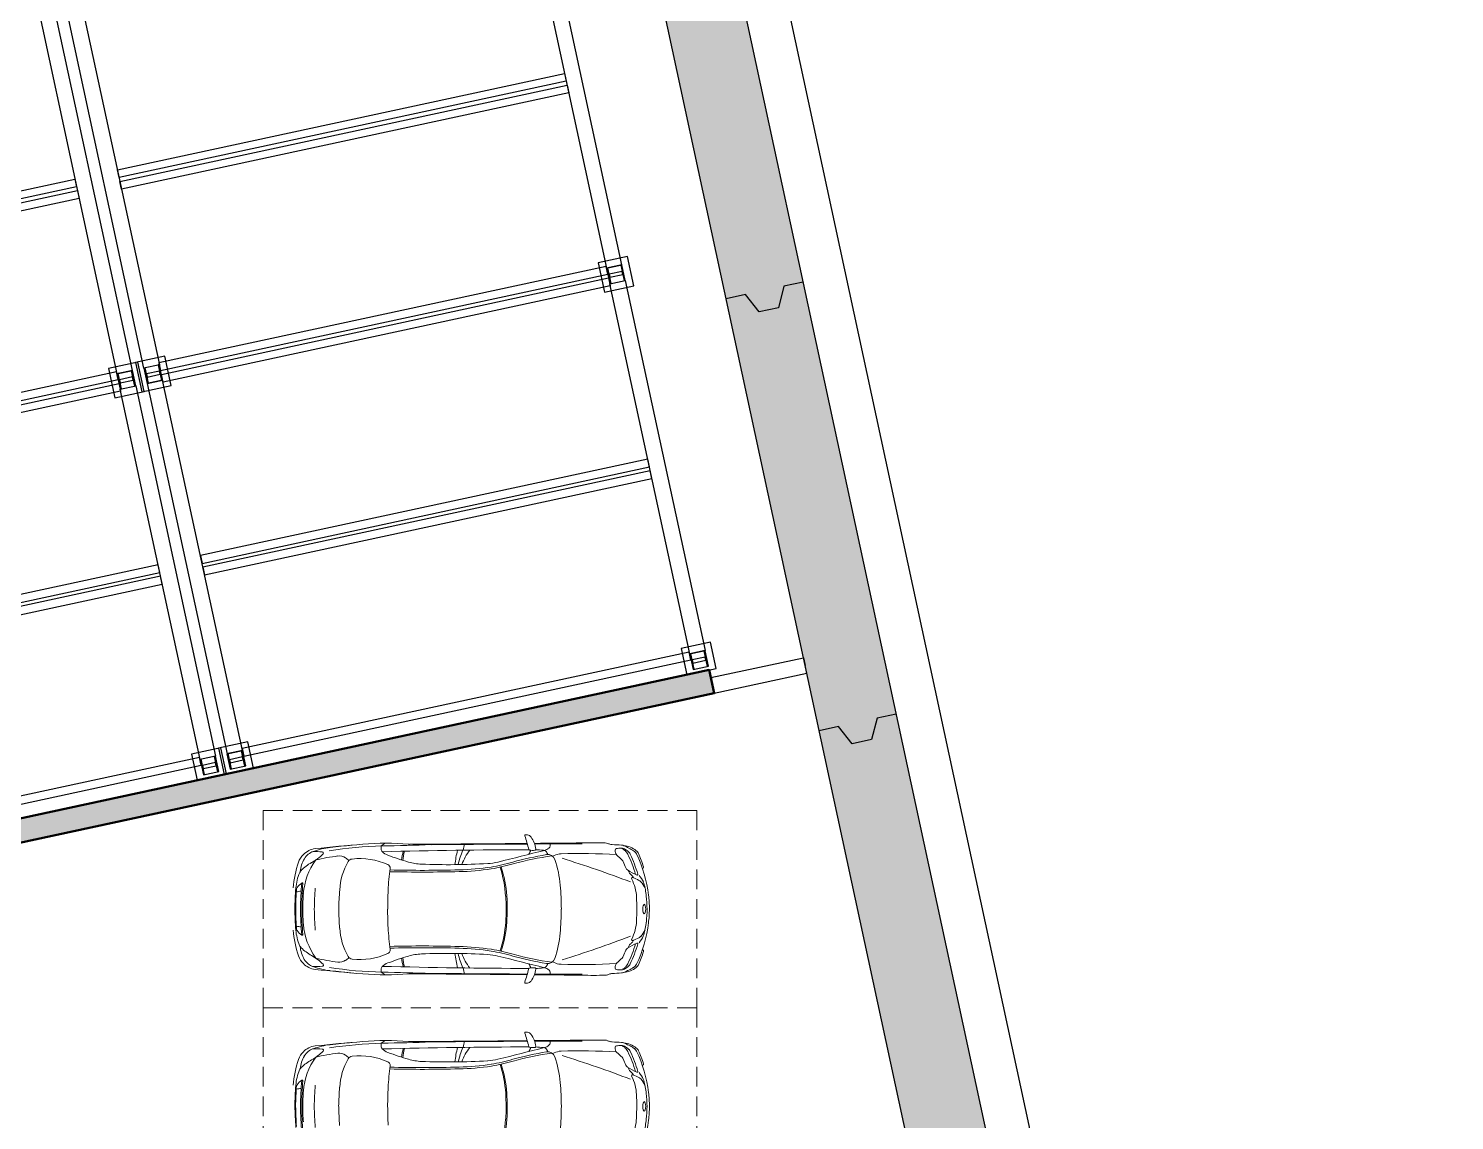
# Model space of a CAD drawing. Header units: millimetres. Extents: x -1534340 to 1713810, y -1348191 to 1114081.
# Drawn here: x 1055338 to 1073416, y 27854 to 41693 of the extents above; entities that cross this region are included whole.
import ezdxf

# ---------------------------------------------------------------- set-up
doc = ezdxf.new("R2010")
doc.units = ezdxf.units.MM
doc.header["$LTSCALE"] = 100
for name, pattern in [('( Hidden )', [0.375, 0.25, -0.125]), ('DASHED', [4.5, 3, -1.5]), ('Xref_ST_MBDV Cot vach 30.7.2022$0$DASHDOT', [1, 0.5, -0.25, 0, -0.25])]:
    doc.linetypes.add(name, pattern=pattern)
for name, color, linetype, lineweight in [('00lining', 8, 'Continuous', 5), ('00vehicle', 250, 'Continuous', 5), ('09 - DIM', 40, 'Continuous', 5), ('KT-Net cat', 1, 'Continuous', 40), ('KT-Net cot', 2, 'Continuous', 50), ('KT-Vat lieu', 250, 'Continuous', 9)]:
    doc.layers.add(name, color=color, linetype=linetype, lineweight=lineweight)
for name, color, linetype in [('ccu12-Manh', 8, 'Continuous'), ('Wall FF', 4, 'Continuous'), ('xe cơ khí', 251, 'Continuous'), ('Xref_ST_MBDV Cot vach 30.7.2022$0$Xref_ST_MBDV Cot vach 30.7.2022|Xref_ST_MBDV Cot vach 30.7.2022|Xref_ST_MBDV Cot vach 30.7.2022|Xref_ST_MBDV Cot vach 30.7.2022|A-CORE-OTLN', 2, 'Continuous'), ('Xref_ST_MBDV Cot vach 30.7.2022$0$Xref_ST_MBDV Cot vach 30.7.2022|Xref_ST_MBDV Cot vach 30.7.2022|Xref_ST_MBDV Cot vach 30.7.2022|Xref_ST_MBDV Cot vach 30.7.2022|A-WALL-PATT', 251, 'Continuous'), ('Xref_ST_MBDV Cot vach 30.7.2022$0$Xref_ST_MBDV Cot vach 30.7.2022|Xref_ST_MBDV Cot vach 30.7.2022|Xref_ST_MBDV Cot vach 30.7.2022|Xref_ST_MBDV Cot vach 30.7.2022|ccu12-Thay', 7, 'Continuous'), ('Xref_ST_MBDV Cot vach 30.7.2022$0$Xref_ST_MBDV Cot vach 30.7.2022|Xref_ST_MBDV Cot vach 30.7.2022|Xref_ST_MBDV Cot vach 30.7.2022|Xref_ST_MBDV Cot vach 30.7.2022|Site_plot line', 1, 'Xref_ST_MBDV Cot vach 30.7.2022$0$DASHDOT')]:
    doc.layers.add(name, color=color, linetype=linetype)

# ---------------------------------------------------------------- blocks, each defined once
blk = doc.blocks.new('cot')
at = {"layer": 'xe cơ khí'}
for points in [[(11052751, 1251358), (11053091, 1251358), (11053091, 1250978), (11052751, 1250978)], [(11052801, 1251268), (11053001, 1251268), (11053001, 1251252), (11052801, 1251252)], [(11052801, 1251268), (11053001, 1251268), (11053001, 1251068), (11052801, 1251068)], [(11052921, 1251252), (11052921, 1251084), (11052881, 1251084), (11052881, 1251252)], [(11052801, 1251084), (11053001, 1251084), (11053001, 1251068), (11052801, 1251068)]]:
    blk.add_lwpolyline(points, close=True, dxfattribs=at)
blk = doc.blocks.new('bbbb5')
at = {"layer": 'xe cơ khí'}
for points in [[(7840, 6380), (7460, 6380), (7460, 6000), (7840, 6000)], [(7550, 6290), (250, 6290), (250, 6090), (7550, 6090)], [(7750, 6290), (7550, 6290), (7550, 6274), (7750, 6274)], [(7750, 6290), (7550, 6290), (7550, 6090), (7750, 6090)], [(7630, 6274), (7630, 6106), (7670, 6106), (7670, 6274)], [(7750, 6290), (12550, 6290), (12550, 6090), (7750, 6090)], [(5025, 6090), (5125, 6090), (5125, 290), (5025, 290)], [(5175, 6090), (5275, 6090), (5275, 290), (5175, 290)], [(7625, 6090), (7525, 6090), (7525, 290), (7625, 290)], [(7750, 6106), (7550, 6106), (7550, 6090), (7750, 6090)], [(7675, 6090), (7775, 6090), (7775, 290), (7675, 290)], [(10125, 6090), (10025, 6090), (10025, 290), (10125, 290)], [(10275, 6090), (10175, 6090), (10175, 290), (10275, 290)], [(12625, 6090), (12525, 6090), (12525, 290), (12625, 290)]]:
    blk.add_lwpolyline(points, close=True, dxfattribs=at)
at = {"layer": 'xe cơ khí', "xscale": -1}
blk.add_blockref('cot', (11065551, -1244978), dxfattribs=at)
blk = doc.blocks.new('jfgjghjfgjgfgjd')
at = {"layer": 'KT-Vat lieu'}
h = blk.add_hatch(dxfattribs=at)
h.set_pattern_fill('BTCT', color=256, scale=40)
h.set_pattern_definition([(50, (0, 0), (286.90407, -25.10085), [30, -330]), (355, (0, 0), (-55.50053, 300.87685), [24, -264]), (100.4514, (23.9, -2.1), (231.40375, 275.7758), [25.4961, -280.45684]), (46.1842, (0, 80), (426.8964, -66.2076), [45, -495]), (96.6356, (35.57, 74.5), (373.8651, 389.6471), [38.2441, -420.6852]), (351.1842, (0, 80), (373.8648, 389.6474), [36, -396]), (21, (40, 60), (238.76282, -161.04756), [30, -330]), (326, (40, 60), (97.32613, 290.06), [24, -264]), (71.4514, (59.9, 46.58), (336.08905, 129.0122), [25.4961, -280.45684]), (37.5, (0, 0), (4.86394, 133.15754), [0, -260.8, 0, -268, 0, -265]), (7.5, (0, 0), (105.22781, 157.76468), [0, -152.8, 0, -254.8, 0, -101]), (327.5, (-89.2, 0), (213.528974, -9.02195), [0, -100, 0, -312, 0, -414]), (317.5, (-129.2, 0), (233.27447, 40.042), [0, -130, 0, -207.2, 0, -294]), (45, (0, 0), (-106.06602, 106.06602), []), (45, (70.71, 0), (-106.06602, 106.06602), [])])
h.paths.add_polyline_path([(-13396, -109948), (-13298, -110231), (-1435, -106136), (-1533, -105852)])
h.paths.add_polyline_path([(-54055, -122716), (-54339, -122814), (-60507, -104948), (-60223, -104850)])
h.paths.add_polyline_path([(-41672, -118441), (-41956, -118538), (-48124, -100673), (-47840, -100575)])
h.paths.add_polyline_path([(-29290, -114165), (-29573, -114263), (-35741, -96398), (-35458, -96300)])
h.paths.add_polyline_path([(-6380, -130271), (-6477, -129987), (5385, -125891), (5483, -126175)])
h.paths.add_polyline_path([(22854, -77761), (22791, -77468), (4315, -81450), (4378, -81743)])
h.paths.add_polyline_path([(25614, -90567), (25551, -90273), (7075, -94256), (7138, -94549)])
h.paths.add_polyline_path([(28374, -103373), (28311, -103079), (9836, -107062), (9899, -107355)])
h.paths.add_polyline_path([(31072, -115885), (31135, -116178), (12659, -120161), (12596, -119868)])
h.paths.add_polyline_path([(34274, -130744), (34211, -130451), (15736, -134433), (15799, -134726)])
h.paths.add_polyline_path([(-9937, -119967), (-9839, -120251), (2024, -116155), (1926, -115872)])
h.paths.add_polyline_path([(-16907, -109890), (-17190, -109988), (-23358, -92123), (-23075, -92025)])
h.paths.add_polyline_path([(-66722, -127089), (-66438, -126991), (-70534, -115128), (-70817, -115226)])
h.paths.add_polyline_path([(7762, -67306), (7825, -67599), (20093, -64955), (20030, -64662)])
h.paths.add_polyline_path([(-3736, -137927), (-3834, -137643), (8029, -133548), (8127, -133831)])
h.paths.add_polyline_path([(-5280, -105876), (-5564, -105974), (-9660, -94111), (-9376, -94013)])
at = {"layer": 'KT-Net cot'}
blk.add_lwpolyline([(34274, -130744), (34211, -130451), (15736, -134433), (15799, -134726)], close=True, dxfattribs=at)
at = {"layer": 'xe cơ khí'}
for points in [[(33105, -125318), (32094, -120626), (31898, -120668), (32910, -125361)], [(26228, -121891), (27240, -126583), (27044, -126625), (26033, -121933)], [(32377, -122892), (32399, -122990), (26729, -124212), (26708, -124114)], [(32409, -123039), (32430, -123137), (26760, -124359), (26739, -124261)], [(33254, -125583), (33174, -125212), (32803, -125292), (32883, -125663)], [(32925, -125434), (32904, -125336), (27234, -126558), (27256, -126656)], [(33147, -125514), (33105, -125318), (32910, -125361), (32952, -125556)], [(32967, -125553), (32925, -125357), (32910, -125361), (32952, -125556)], [(33106, -125400), (32942, -125435), (32950, -125475), (33115, -125439)], [(33147, -125514), (33105, -125318), (33089, -125322), (33132, -125517)], [(32936, -125483), (32957, -125581), (27287, -126803), (27266, -126705)], [(33147, -125514), (34159, -130206), (33963, -130248), (32952, -125556)], [(27389, -126847), (27309, -126476), (26937, -126556), (27017, -126927)], [(27282, -126778), (27240, -126583), (27044, -126625), (27086, -126820)], [(27102, -126817), (27060, -126622), (27044, -126625), (27086, -126820)], [(27241, -126664), (27077, -126700), (27085, -126739), (27249, -126703)], [(27282, -126778), (27240, -126583), (27224, -126586), (27266, -126782)], [(28293, -131471), (27282, -126778), (27086, -126820), (28098, -131513)], [(33452, -127878), (33431, -127780), (27761, -129002), (27782, -129100)], [(33484, -128024), (33463, -127927), (27793, -129149), (27814, -129247)], [(33979, -130322), (33958, -130224), (28288, -131446), (28309, -131544)]]:
    blk.add_lwpolyline(points, close=True, dxfattribs=at)
at = {"layer": 'xe cơ khí', "rotation": 282.1642570564219}
blk.add_blockref('bbbb5', (19158, -120601), dxfattribs=at)
at = {"layer": 'xe cơ khí', "xscale": -1, "rotation": 282.1642570564219}
for p in [(1140018, -11198702), (1134152, -11199966)]:
    blk.add_blockref('cot', p, dxfattribs=at)
blk = doc.blocks.new('Xref_ST_MBDV Cot vach 30.7.2022$0$Tuong Vay01-flat-1')
at = {"layer": 'Xref_ST_MBDV Cot vach 30.7.2022$0$Xref_ST_MBDV Cot vach 30.7.2022|Xref_ST_MBDV Cot vach 30.7.2022|Xref_ST_MBDV Cot vach 30.7.2022|Xref_ST_MBDV Cot vach 30.7.2022|A-WALL-PATT'}
h = blk.add_hatch(dxfattribs=at)
h.set_pattern_fill('ACET-2D-VATLIEU04', color=256, scale=50, pattern_type=2)
h.set_pattern_definition([(50, (-11139561.84, -1407213.45), (-225.902474, 189.5546825), [37.5, -412.5]), (355, (-11139561.84, -1407213.45), (32.127212, 367.215716), [30, -330]), (100.4514, (-11139531.95, -1407216.06), (-341.231527, -62.944187), [31.870095, -350.571056]), (46.1842, (-11139561.84, -1407113.45), (-319.180497, 306.252097), [56.25, -618.75]), (96.6356, (-11139517.37, -1407120.34), (-516.995922, -60.144022), [47.805144, -525.8565]), (351.1842, (-11139561.84, -1407113.45), (84.740774, 546.39543), [45, -495]), (21, (-11139511.84, -1407138.45), (-105.680822, 275.3079534), [37.5, -412.5]), (326, (-11139511.84, -1407138.45), (206.128805, 305.59852), [30, -330]), (71.4514, (-11139486.97, -1407155.22), (-328.963765, 110.380101), [31.870095, -350.571056]), (37.5, (-11139561.84, -1407213.45), (-78.1345294, 101.8269012), [0, -326, 0, -335, 0, -331.25]), (7.5, (-11139561.84, -1407213.45), (-23.2793464, 176.824191), [0, -191, 0, -318.5, 0, -126.25]), (327.5, (-11139673.34, -1407213.45), (71.9444175, 112.9301145), [0, -125, 0, -390, 0, -517.5000003]), (317.5, (-11139723.34, -1407213.45), (158.0205496, 172.449169), [0, -162.5, 0, -259, 0, -367.5]), (45, (-11139561.84, -1407213.45), (-150.260191, 150.260191), []), (45, (-11139561.84, -1407152.2), (-150.260191, 150.260191), [])])
h.paths.add_polyline_path([(-82665, -118500), (-81837, -121132), (-80903, -123728), (-79863, -126284), (-78720, -128795), (-77475, -131258), (-76131, -133667), (-74689, -136020), (-73153, -138312), (-71525, -140539), (-69807, -142699), (-68002, -144786), (-66114, -146798), (-64145, -148731), (-62100, -150582), (-59980, -152349), (-57790, -154027), (-55533, -155614), (-53213, -157109), (-50835, -158507), (-48401, -159807), (-45916, -161007), (-43385, -162104), (-40811, -163097), (-38198, -163985), (-35551, -164765), (-32875, -165436), (-30174, -165998), (-27451, -166448), (-24702, -166789), (-4397, -168938), (36420, -167648), (41836, -160719), (12445, -24368), (8473, -9249), (-4719, -5521), (-10557, -9947), (-34021, -27848), (-39777, -32009), (-41249, -35294), (-45787, -38574), (-49368, -38942), (-57644, -44924), (-59845, -46601), (-61969, -48362), (-64020, -50208), (-65993, -52137), (-67887, -54144), (-69696, -56226), (-71420, -58381), (-73054, -60604), (-74596, -62892), (-76043, -65242), (-77394, -67648), (-78645, -70107), (-79794, -72615), (-80841, -75168), (-81782, -77762), (-82617, -80392), (-83343, -83054), (-83961, -85743), (-84468, -88455), (-84865, -91186), (-85149, -93930), (-85321, -96684), (-85381, -99530), (-85329, -102201), (-85163, -104955), (-84886, -107701), (-84496, -110432), (-83996, -113146), (-83385, -115836)], flags=16)
h.paths.add_polyline_path([(-83625, -118781), (-82785, -121452), (-81837, -124086), (-80781, -126680), (-79621, -129228), (-78358, -131727), (-76994, -134172), (-75531, -136560), (-73973, -138886), (-72320, -141146), (-70577, -143337), (-68746, -145455), (-66829, -147497), (-64832, -149459), (-62755, -151337), (-60604, -153130), (-58382, -154833), (-56092, -156444), (-53738, -157960), (-51324, -159379), (-48854, -160699), (-46333, -161916), (-43764, -163030), (-41151, -164038), (-38500, -164938), (-35814, -165730), (-33098, -166411), (-30357, -166981), (-27595, -167438), (-24816, -167783), (-4434, -169940), (36920, -168633), (42913, -160966), (13418, -24135), (9295, -8442), (-4926, -4424), (-11163, -9151), (-34617, -27045), (-40580, -31355), (-42052, -34640), (-46156, -37607), (-49737, -37975), (-58240, -44121), (-60467, -45819), (-62623, -47605), (-64704, -49479), (-66707, -51435), (-68628, -53472), (-70465, -55586), (-72214, -57772), (-73872, -60029), (-75437, -62350), (-76905, -64734), (-78276, -67176), (-79545, -69672), (-80712, -72217), (-81774, -74808), (-82729, -77440), (-83576, -80109), (-84314, -82810), (-84940, -85539), (-85455, -88291), (-85857, -91062), (-86146, -93847), (-86321, -96642), (-86382, -99529), (-86328, -102241), (-86160, -105036), (-85879, -107821), (-85484, -110593), (-84976, -113347), (-84356, -116078)])
at = {"layer": 'Xref_ST_MBDV Cot vach 30.7.2022$0$Xref_ST_MBDV Cot vach 30.7.2022|Xref_ST_MBDV Cot vach 30.7.2022|Xref_ST_MBDV Cot vach 30.7.2022|Xref_ST_MBDV Cot vach 30.7.2022|A-CORE-OTLN', "color": 6}
for points in [[(-24816, -167783), (-4434, -169940), (36920, -168633), (42913, -160966), (13418, -24135)], [(-24702, -166789), (-4397, -168938), (36420, -167648), (41836, -160719), (12445, -24368)]]:
    blk.add_lwpolyline(points, dxfattribs=at)
at = {"layer": 'Xref_ST_MBDV Cot vach 30.7.2022$0$Xref_ST_MBDV Cot vach 30.7.2022|Xref_ST_MBDV Cot vach 30.7.2022|Xref_ST_MBDV Cot vach 30.7.2022|Xref_ST_MBDV Cot vach 30.7.2022|ccu12-Thay', "ltscale": 10}
for points in [[(35248, -125409), (35004, -125462), (34935, -125733), (34690, -125785), (34515, -125567), (34271, -125620)], [(36428, -130883), (36184, -130936), (36115, -131207), (35870, -131260), (35695, -131041), (35451, -131094)]]:
    blk.add_lwpolyline(points, dxfattribs=at)
at = {"layer": 'Xref_ST_MBDV Cot vach 30.7.2022$0$Xref_ST_MBDV Cot vach 30.7.2022|Xref_ST_MBDV Cot vach 30.7.2022|Xref_ST_MBDV Cot vach 30.7.2022|Xref_ST_MBDV Cot vach 30.7.2022|Site_plot line', "ltscale": 5000}
blk.add_line((43505, -161101), (13953, -24007), dxfattribs=at)
blk = doc.blocks.new('*U1494')
at = {"linetype": '( Hidden )', "ltscale": 10}
for points in [[(-1337, -5892), (-3328, -4379), (0, 0), (1990, -1513)], [(653, -7404), (-1337, -5892), (1990, -1513), (3981, -3025)]]:
    blk.add_lwpolyline(points, close=True, dxfattribs=at)
at = {"layer": '00vehicle', "ltscale": 300}
for centre, radius, start, end in [((6138, -6507), 8400, 139.2937, 140.0872), ((249, -1377), 553, 144.2387, 150.5493), ((-158, -1090), 94.3, 119.4911, 139.2937), ((5, -1196), 282, 103.1712, 138.8314), ((273, -1852), 969, 111.2439, 119.4911), ((-165, -1092), 51.5, 109.8199, 135.9497), ((-124, -1109), 94.3, 108.1722, 144.2387), ((-107, -1273), 241, 99.6154, 108.1512), ((-75, -1257), 250, 95.1771, 108.1722), ((-120, -1214), 182, 79.7114, 98.5191), ((-89, -1102), 94.3, 77.8981, 95.1771), ((-377, -2542), 1534, 68.9402, 79.1598), ((-44, -1037), 94.3, 79.0048, 111.2439), ((-455, -2807), 1838, 69.4545, 77.8981), ((-37, -1013), 94.3, 76.4879, 103.1712), ((-325, -2482), 1566, 58.9362, 79.0048), ((-490, -2895), 2030, 71.3618, 76.4879), ((156, -980), 9.43, 13.9951, 71.3618), ((56, -1005), 113, 5.2214, 13.9951), ((221, -1586), 504, 79.763, 90.9986), ((6799, -7039), 9126, 139.8322, 144.2299), ((2627, -3644), 3887, 140.5752, 144.9004), ((7073, -12337), 13064, 121.6882, 125.7098), ((-302, -1235), 94.3, 122.0575, 141.1087), ((-548, -842), 369, 302.0575, 308.4568), ((-377, -1057), 94.3, 308.4568, 320.0872), ((-217, -1115), 18.9, 150.5493, 233.2855), ((-138, -1008), 151, 233.2855, 247.8373), ((-173, -1096), 56.6, 247.8373, 279.2858), ((-748, 2421), 3620, 279.2858, 280.7493), ((-63, -1191), 56.6, 75.2322, 100.7493), ((12659, 47067), 49850, 255.2322, 255.3317), ((50, -1104), 56.6, 255.3317, 288.2195), ((-124, -574), 614, 288.2195, 300.9605), ((853, 1132), 2412, 251.3405, 251.7539), ((118, -1096), 66, 251.7539, 282.2532), ((-4, -534), 641, 282.2532, 284.0202), ((168, -1220), 66, 74.9251, 104.0202), ((193, -1173), 12.3, 125.2976, 260.2265), ((-51, -2030), 905, 74.3854, 74.9251), ((413, -1484), 393, 112.7606, 125.2976), ((187, -1094), 8.49, 300.9605, 69.4545), ((99, -1723), 546, 55.0317, 80.2265), ((298, -1208), 94.3, 95.6546, 112.7606), ((319, -1420), 307, 76.8591, 95.6546), ((293, -1183), 94.3, 68.86, 79.763), ((-5, -1956), 923, 58.6135, 68.86), ((-394, -2603), 1678, 53.1636, 58.8045), ((-157, -2278), 1306, 52.9352, 60.6675), ((-412, -2589), 1678, 46.7311, 52.3719), ((-163, -2274), 1306, 44.868, 52.6004), ((-507897, 376213), 632452, 323.284507, 323.339248), ((203451, -155817), 255839, 142.87843, 143.01321), ((-2722, -5755), 5467, 53.4458, 55.0227), ((-2825, -5677), 5467, 50.5128, 52.0898), ((107, -2042), 923, 36.6755, 46.922), ((-313, -2491), 1566, 26.5307, 46.5993), ((537, -1586), 307, 9.881, 28.6764), ((304, -1879), 546, 25.3091, 50.5038), ((450, -1512), 393, 340.2379, 352.775), ((746, -1549), 94.3, 352.775, 9.881), ((772, -1547), 94.3, 25.7726, 36.6755), ((403, -1725), 504, 14.5369, 25.7726), ((1471, -1786), 614, 164.5751, 177.3161), ((887, -1625), 8.49, 36.0811, 164.5751), ((-592, -2703), 1838, 27.6374, 36.0811), ((1007, -1728), 113, 91.5404, 100.3141), ((1004, -1625), 9.43, 34.1738, 91.5404), ((-667, -2760), 2030, 29.0477, 34.1738), ((-1119, -2144), 525, 48.1783, 51.6885), ((-797, -1784), 41.3, 2.4359, 47.5836), ((-885, -1791), 130, 335.3417, 4.0429), ((-624, -1901), 94.3, 72.0749, 152.5676), ((-319, -1870), 332, 154.394, 169.4862), ((-491, -1788), 141, 144.0565, 154.394), ((-11790, 1998), 13064, 339.8256, 343.8471), ((808, -1641), 12.3, 205.3091, 340.2379), ((48, -2105), 905, 30.6105, 31.1501), ((770, -1678), 66, 1.5153, 30.6105), ((1477, -1659), 641, 181.5153, 183.2824), ((903, -1692), 66, 183.2824, 213.7817), ((2853, -388), 2412, 213.7817, 214.1951), ((914, -1760), 56.6, 177.3161, 210.2039), ((43947, 23290), 49850, 210.2039, 210.3034), ((-358, -2556), 1534, 26.3758, 36.5953), ((1004, -1833), 94.3, 354.2916, 26.5307), ((1025, -1820), 94.3, 2.3644, 29.0477), ((-507897, 376213), 632452, 323.140878, 323.276197), ((203451, -155817), 255839, 143.03387, 143.30635), ((-1061, -1924), 9.43, 145.2726, 251.7711), ((-939, -2009), 158, 136.2067, 145.2726), ((-1721, -3930), 2102, 66.885, 71.7711), ((-1005, -1945), 66, 89.5841, 136.2067), ((1915287, -818833), 2082962, 156.907039, 156.923761), ((-1007, -2190), 311, 58.975, 89.5841), ((3343, -3973), 4570, 152.4312, 157.9248), ((-1029, -1828), 220, 310.4839, 328.3076), ((-978, -2071), 136, 16.2584, 39.905), ((2677, -3684), 3821, 150.6689, 158.1813), ((-854, -1936), 14.1, 328.3076, 58.975), ((83, -2674), 1187, 136.2474, 141.1727), ((-740, -1886), 47.2, 101.0104, 136.2474), ((-733, -1920), 81.4, 65.6682, 101.0104), ((-1005, -3080), 1333, 57.8049, 72.0749), ((-2850, -5911), 4712, 53.4694, 57.1673), ((859, -1892), 56.6, 4.7863, 30.3034), ((4523, -1585), 3620, 184.7863, 186.2498), ((981, -1973), 56.6, 186.2498, 217.6982), ((597, -1642), 553, 314.9862, 321.2969), ((853, -1954), 182, 7.0164, 25.8242), ((983, -1964), 51.5, 329.5859, 355.7157), ((955, -1929), 94.3, 321.2969, 357.3634), ((793, -1957), 241, 357.3844, 5.9202), ((953, -1894), 94.3, 10.3585, 27.6374), ((799, -1922), 250, 357.3634, 10.3585), ((982, -1957), 94.3, 326.2419, 346.0445), ((837, -1828), 282, 326.7042, 2.3644), ((133, -1746), 969, 346.0445, 354.2916), ((61981, -49548), 78830, 142.90024, 144.25012), ((-892, -1988), 9.43, 246.885, 310.4839), ((-6613, 3153), 9126, 321.3054, 325.7031), ((1056, -1915), 151, 217.6982, 232.25), ((882, -2134), 94.3, 324.4269, 343.478), ((975, -2020), 18.9, 232.25, 314.9862), ((1326, -2266), 369, 157.0788, 163.478), ((1073, -2159), 94.3, 145.4484, 157.0788), ((-5923, 2659), 8400, 325.4484, 326.2419), ((-3413, -1272), 2706, 332.7042, 338.6834), ((-3411, -1273), 2727, 332.6887, 338.6847), ((-708, -3306), 1333, 33.4607, 47.7307), ((-2224, 43), 3887, 320.6346, 324.9598), ((-8546, 2532), 9024, 320.6222, 325.9553), ((-3859, -953), 3250, 324.1269, 331.3152), ((-3859, -953), 3273, 324.1283, 331.3152), ((-1716, -2090), 777, 326.3942, 336.116), ((-1432, -3842), 1503, 56.5511, 70.8195), ((-1432, -3842), 1517, 56.5498, 70.7671), ((-202625, 152772), 255839, 322.52234, 322.65711), ((500491, -390090), 632452, 142.196297, 142.251038), ((1832, -2603), 94.3, 119.4911, 139.2937), ((1996, -2709), 282, 103.1712, 138.8314), ((2263, -3364), 969, 111.2439, 119.4911), ((1915, -2770), 250, 95.1771, 108.1722), ((1901, -2614), 94.3, 77.8981, 95.1771), ((1946, -2549), 94.3, 79.0048, 111.2439), ((1536, -4319), 1838, 69.4545, 77.8981), ((1953, -2525), 94.3, 76.4879, 103.1712), ((1665, -3994), 1566, 58.9362, 79.0048), ((1501, -4407), 2030, 71.3618, 76.4879), ((2147, -2493), 9.43, 13.9951, 71.3618), ((2046, -2518), 113, 5.2214, 13.9951), ((-474, -1892), 1202, 216.2468, 220.125), ((-486, -2162), 1039, 209.0827, 219.7014), ((-677, -2414), 690, 195.425, 212.7711), ((-2054, -4772), 2623, 52.8115, 56.4153), ((-2054, -4772), 2637, 52.8112, 56.4153), ((-2057, -4770), 2623, 49.1203, 52.7241), ((-2057, -4770), 2637, 49.1203, 52.7243), ((-2276, 80), 3821, 307.3542, 314.8666), ((-2733, 644), 4570, 307.6108, 313.1043), ((326, -2623), 94.3, 312.968, 33.4607), ((337, -2733), 81.4, 4.5251, 39.8674), ((274, -2321), 332, 296.0493, 311.1416), ((400, -2464), 141, 311.1416, 321.479), ((8790, -8552), 9126, 139.8322, 144.2299), ((4618, -5157), 3887, 140.5752, 144.9004), ((1688, -2747), 94.3, 122.0575, 141.1087), ((1443, -2355), 369, 302.0575, 308.4568), ((1613, -2570), 94.3, 308.4568, 320.0872), ((8129, -8020), 8400, 139.2937, 140.0872), ((1774, -2627), 18.9, 150.5493, 233.2855), ((2239, -2890), 553, 144.2387, 150.5493), ((1853, -2521), 151, 233.2855, 247.8373), ((1826, -2604), 51.5, 109.8199, 135.9497), ((1867, -2622), 94.3, 108.1722, 144.2387), ((1817, -2609), 56.6, 247.8373, 279.2858), ((1883, -2785), 241, 99.6154, 108.1512), ((1242, 908), 3620, 279.2858, 280.7493), ((1870, -2727), 182, 79.7114, 98.5191), ((1614, -4055), 1534, 68.9402, 79.1598), ((1928, -2704), 56.6, 75.2322, 100.7493), ((14649, 45554), 49850, 255.2322, 255.3317), ((2040, -2617), 56.6, 255.3317, 288.2195), ((1866, -2087), 614, 288.2195, 300.9605), ((2843, -380), 2412, 251.3405, 251.7539), ((2109, -2608), 66, 251.7539, 282.2532), ((1987, -2047), 641, 282.2532, 284.0202), ((2158, -2733), 66, 74.9251, 104.0202), ((2184, -2686), 12.3, 125.2976, 260.2265), ((1940, -3543), 905, 74.3854, 74.9251), ((2404, -2996), 393, 112.7606, 125.2976), ((2178, -2606), 8.49, 300.9605, 69.4545), ((2089, -3236), 546, 55.0317, 80.2265), ((2211, -3099), 504, 79.763, 90.9986), ((2288, -2721), 94.3, 95.6546, 112.7606), ((2309, -2932), 307, 76.8591, 95.6546), ((2284, -2696), 94.3, 68.86, 79.763), ((1985, -3469), 923, 58.6135, 68.86), ((1597, -4116), 1678, 53.1636, 58.8045), ((1834, -3791), 1306, 52.9352, 60.6675), ((-14926, 6974), 16863, 321.3578, 324.3368), ((-14926, 6974), 16885, 321.3509, 324.3368), ((-293, -1797), 1470, 219.0447, 226.253), ((-1327, -3921), 1503, 34.7161, 48.9844), ((-1327, -3921), 1517, 34.7685, 48.9857), ((-1299909, 1624485), 2082962, 308.611784, 308.628506), ((257, -3010), 136, 65.6305, 89.2771), ((505, -2994), 220, 137.2279, 155.0517), ((354, -2854), 14.1, 46.5605, 137.2279), ((-608, -2149), 1187, 324.3628, 329.2881), ((150, -3069), 311, 15.9515, 46.5605), ((372, -2731), 47.2, 329.2881, 4.5251), ((502, -2845), 130, 101.4927, 130.1938), ((486, -2758), 41.3, 57.9519, 103.0996), ((224, -3165), 525, 53.8471, 57.3572), ((9064, -13850), 13064, 121.6882, 125.7098), ((-732, -7268), 5467, 53.4458, 55.0227), ((-835, -7190), 5467, 50.5128, 52.0898), ((1578, -4102), 1678, 46.7311, 52.3719), ((1828, -3786), 1306, 44.868, 52.6004), ((2098, -3554), 923, 36.6755, 46.922), ((1677, -4003), 1566, 26.5307, 46.5993), ((-47174, 29409), 55815, 323.932, 324.575), ((-62348, 44933), 78830, 321.28542, 322.63531), ((500491, -390090), 632452, 142.259348, 142.394667), ((-202625, 152772), 255839, 322.2292, 322.50168), ((1678, -5139), 2727, 126.8509, 132.8468), ((1679, -5141), 2706, 126.8522, 132.8314), ((314, -2905), 9.43, 155.0517, 218.6505), ((-1335, -4224), 2102, 33.7645, 38.6505), ((421, -3050), 9.43, 213.7645, 320.263), ((307, -2955), 158, 320.263, 329.3289), ((385, -3002), 66, 329.3289, 15.9515), ((-505906, 374700), 632452, 323.284507, 323.339248), ((205441, -157329), 255839, 142.87843, 143.01321), ((2294, -3392), 546, 25.3091, 50.5038), ((375, -5244), 3056, 137.2514, 148.1751), ((-1939, -3107), 94.3, 317.7723, 323.1409), ((-2112, -2740), 706, 306.6226, 320.091), ((6719, -9068), 9024, 139.5803, 144.9134), ((2106, -5486), 3273, 134.2204, 141.4073), ((2106, -5486), 3250, 134.2204, 141.4086), ((437, -3726), 777, 129.4195, 139.1413), ((871, -3657), 525, 48.1783, 51.6885), ((1672, -3383), 332, 154.394, 169.4862), ((1500, -3300), 141, 144.0565, 154.394), ((128, -3523), 2193, 176.7506, 178.33), ((-3266, -1260), 2582, 301.4422, 307.5783), ((-841, -2431), 1311, 220.2631, 225.1859), ((-832, -2419), 1311, 220.2472, 225.3906), ((930, -3437), 9.43, 145.2726, 251.7711), ((1051, -3521), 158, 136.2067, 145.2726), ((985, -3458), 66, 89.5841, 136.2067), ((1917277, -820346), 2082962, 156.907039, 156.923761), ((983, -3703), 311, 58.975, 89.5841), ((5334, -5485), 4570, 152.4312, 157.9248), ((4667, -5196), 3821, 150.6689, 158.1813), ((2074, -4187), 1187, 136.2474, 141.1727), ((1251, -3399), 47.2, 101.0104, 136.2474), ((1193, -3296), 41.3, 2.4359, 47.5836), ((1105, -3304), 130, 335.3417, 4.0429), ((1257, -3432), 81.4, 65.6682, 101.0104), ((1367, -3414), 94.3, 72.0749, 152.5676), ((985, -4593), 1333, 57.8049, 72.0749), ((1999, -6388), 5008, 144.1078, 151.7789), ((-1407, -4300), 871, 118.7803, 149.148), ((-1860, -3240), 299, 227.1791, 234.6397), ((-2006, -3446), 47.2, 234.6397, 279.0986), ((-2033, -3274), 221, 279.0986, 301.1846), ((-1801, -3577), 47.2, 45.7854, 121.5622), ((1274, -416), 4363, 225.7854, 229.4415), ((12707, -14025), 16885, 141.1987, 144.1847), ((12707, -14025), 16863, 141.1987, 144.1777), ((338, -2276), 1470, 239.2826, 246.4908), ((38, -2560), 1039, 245.8341, 256.4529), ((-154, -2812), 690, 252.7645, 270.1106), ((295, -2476), 1202, 245.4106, 249.2887), ((63971, -51060), 78830, 142.90024, 144.25012), ((-505906, 374700), 632452, 323.140878, 323.276197), ((205441, -157329), 255839, 143.03387, 143.30635), ((269, -5442), 2102, 66.885, 71.7711), ((1098, -3500), 9.43, 246.885, 310.4839), ((961, -3341), 220, 310.4839, 328.3076), ((1012, -3583), 136, 16.2584, 39.905), ((1136, -3449), 14.1, 328.3076, 58.975), ((-859, -7424), 4712, 53.4694, 57.1673), ((16478, -15683), 22246, 147.2015, 148.767), ((71258, -48750), 86228, 148.53957, 148.72566), ((1972, 487), 5502, 230.0337, 232.5028), ((-1422, -2784), 2706, 332.7042, 338.6834), ((-1420, -2785), 2727, 332.6887, 338.6847), ((-163, -5220), 2469, 149.6613, 156.3013), ((-2172, -4045), 141, 109.0505, 149.6613), ((-2116, -4207), 314, 98.7412, 109.0505), ((-2098, -3888), 66, 148.4294, 202.6055), ((-1413, -3603), 807, 202.6055, 229.4369), ((1931, 517), 5502, 233.0327, 235.5019), ((42960, -39086), 55815, 140.9606, 141.6035), ((-84, -4282), 706, 145.4446, 158.9129), ((274, -3602), 777, 326.3942, 336.116), ((559, -5354), 1503, 56.5511, 70.8195), ((559, -5354), 1517, 56.5498, 70.7671), ((-2341, -4265), 234, 149.9949, 170.5242), ((-1545, -4886), 1204, 139.1688, 145.0403), ((-1639, -4461), 931, 149.3278, 162.894), ((-2445, -4109), 15.1, 8.4652, 139.1688), ((-3041, -4198), 618, 351.1842, 8.4652), ((1249, -396), 4363, 236.0941, 239.7502), ((1652, -4997), 2582, 157.9573, 164.0934), ((-127, -2974), 1311, 240.3497, 245.2724), ((-117, -2962), 1311, 240.145, 245.2883), ((-483, -4213), 94.3, 142.3947, 147.7632), ((-6556, 1019), 9024, 320.6222, 325.9553), ((1516, -3404), 1202, 216.2468, 220.125), ((1313, -3927), 690, 195.425, 212.7711), ((-1868, -2465), 3250, 324.1269, 331.3152), ((-1868, -2465), 3273, 324.1283, 331.3152), ((-64, -6285), 2623, 52.8115, 56.4153), ((-64, -6285), 2637, 52.8112, 56.4153), ((-2302, -4275), 274, 169.7832, 187.5377), ((-2325, -4282), 251, 186.7239, 213.1789), ((-2315, -4253), 224, 162.6801, 200.8375), ((-2171, -4191), 381, 201.8933, 227.9953), ((-1795, -4376), 641, 172.5271, 186.9291), ((-1614, -3981), 847, 196.9737, 228.1437), ((1861, 100), 5750, 228.6405, 231.0596), ((-1775, -4019), 871, 316.3873, 346.755), ((-973, -4206), 47.2, 343.9733, 59.7502), ((-3162, -2556), 3056, 317.3603, 328.2839), ((-620, -4349), 221, 164.351, 186.437), ((1697, -3309), 1470, 219.0447, 226.253), ((1505, -3674), 1039, 209.0827, 219.7014), ((-67, -6282), 2623, 49.1203, 52.7241), ((-67, -6282), 2637, 49.1203, 52.7243), ((663, -5434), 1503, 34.7161, 48.9844), ((663, -5434), 1517, 34.7685, 48.9857), ((-1353, -3600), 1438, 214.727, 228.0672), ((-2337, -4441), 94.3, 186.9291, 209.3845), ((-1886, -4187), 612, 209.3845, 228.2142), ((288, -1735), 3644, 228.1168, 232.3163), ((1588, 307), 5750, 234.476, 236.895), ((-1102, -3839), 807, 236.0987, 262.93), ((-4699, -1297), 5008, 313.7564, 321.4276), ((-792, -4368), 47.2, 186.437, 230.8958), ((-633, -4172), 299, 230.8958, 238.3565), ((-1439, -2333), 2193, 287.2056, 288.7849), ((-45183, 27896), 55815, 323.932, 324.575), ((-12935, 5462), 16863, 321.3578, 324.3368), ((-12935, 5462), 16885, 321.3509, 324.3368), ((-2290, -4545), 9.43, 47.1628, 179.0556), ((-53, -2135), 3294, 227.0006, 232.7742), ((-1973, -4551), 326, 179.0556, 193.712), ((139, -1931), 3644, 228.1168, 232.3163), ((-2263, -4621), 28.3, 193.712, 228.261), ((-44, -2123), 3294, 227.1628, 232.7742), ((145, -1923), 3644, 228.261, 232.3163), ((-1633, -4960), 683, 149.5654, 154.8236), ((-588, -2842), 2379, 228.033, 232.7247), ((242, -1700), 3644, 233.2192, 237.4187), ((-17533, 10163), 22246, 316.7685, 318.334), ((-1325, -4688), 141, 315.8742, 356.485), ((-1193, -4575), 66, 262.93, 317.1062), ((-1496, -4678), 314, 356.485, 6.7944), ((2365, -6757), 3056, 137.2514, 148.1751), ((52, -4619), 94.3, 317.7723, 323.1409), ((93, -1896), 3644, 233.2192, 237.4187), ((99, -1888), 3644, 233.2192, 237.2745), ((-52, -2135), 3294, 232.7613, 238.535), ((-43, -2124), 3294, 232.7613, 238.3727), ((-590, -2840), 2379, 232.8109, 237.5025), ((-1412, -4133), 847, 237.3918, 268.5619), ((-2995, -3068), 2469, 309.2342, 315.8742), ((-64063, 54085), 86228, 316.80988, 316.99597), ((-1276, -2772), 2582, 301.4422, 307.5783), ((1149, -3944), 1311, 220.2631, 225.1859), ((1159, -3931), 1311, 220.2472, 225.3906), ((-122, -4253), 706, 306.6226, 320.091), ((-2351, -4414), 683, 310.712, 315.9701), ((-1116, -3780), 1438, 237.4683, 250.8085), ((-1856, -4930), 28.3, 237.2745, 271.8236), ((-1539, -4451), 612, 237.3213, 256.1511), ((-1865, -4633), 326, 271.8236, 286.4799), ((-1776, -4936), 9.43, 286.4799, 58.3727), ((-1663, -4954), 94.3, 256.1511, 278.6064), ((-1466, -4727), 381, 237.5403, 263.6422), ((-1744, -4414), 641, 278.6064, 293.0084), ((-1239, -5567), 618, 97.0703, 114.3513), ((-2303, -4310), 1204, 320.4952, 326.3667), ((-1868, -4286), 931, 302.6415, 316.2078), ((-1313, -4968), 15.1, 326.3667, 97.0703), ((3990, -7900), 5008, 144.1078, 151.7789), ((584, -5812), 871, 118.7803, 149.148), ((2119, -5036), 2193, 176.7506, 178.33), ((131, -4753), 299, 227.1791, 234.6397), ((-15, -4958), 47.2, 234.6397, 279.0986), ((-43, -4787), 221, 279.0986, 301.1846), ((189, -5089), 47.2, 45.7854, 121.5622), ((3265, -1928), 4363, 225.7854, 229.4415), ((-1512, -4899), 251, 252.3566, 278.8116), ((-1487, -4883), 224, 264.6981, 302.8555), ((-1512, -4876), 274, 277.9979, 295.7523), ((-1492, -4911), 234, 295.0113, 315.5406), ((18469, -17196), 22246, 147.2015, 148.767), ((73249, -50262), 86228, 148.53957, 148.72566), ((-125, -5720), 314, 98.7412, 109.0505), ((-107, -5400), 66, 148.4294, 202.6055), ((3962, -1026), 5502, 230.0337, 232.5028), ((3922, -995), 5502, 233.0327, 235.5019), ((352, -5973), 931, 149.3278, 162.894), ((1827, -6733), 2469, 149.6613, 156.3013), ((-181, -5557), 141, 109.0505, 149.6613), ((577, -5115), 807, 202.6055, 229.4369), ((-312, -5788), 274, 169.7832, 187.5377), ((-351, -5778), 234, 149.9949, 170.5242), ((-325, -5766), 224, 162.6801, 200.8375), ((445, -6399), 1204, 139.1688, 145.0403), ((-454, -5621), 15.1, 8.4652, 139.1688), ((-1050, -5710), 618, 351.1842, 8.4652), ((377, -5493), 847, 196.9737, 228.1437), ((3851, -1413), 5750, 228.6405, 231.0596), ((-334, -5794), 251, 186.7239, 213.1789), ((638, -5113), 1438, 214.727, 228.0672), ((-181, -5703), 381, 201.8933, 227.9953), ((195, -5888), 641, 172.5271, 186.9291), ((-347, -5954), 94.3, 186.9291, 209.3845), ((2278, -3248), 3644, 228.1168, 232.3163), ((3579, -1206), 5750, 234.476, 236.895), ((104, -5700), 612, 209.3845, 228.2142), ((-299, -6058), 9.43, 47.1628, 179.0556), ((1938, -3647), 3294, 227.0006, 232.7742), ((17, -6063), 326, 179.0556, 193.712), ((-272, -6134), 28.3, 193.712, 228.261), ((1947, -3636), 3294, 227.1628, 232.7742), ((358, -6472), 683, 149.5654, 154.8236), ((1403, -4355), 2379, 228.033, 232.7247), ((2232, -3213), 3644, 233.2192, 237.4187), ((2129, -3443), 3644, 228.1168, 232.3163), ((2135, -3436), 3644, 228.261, 232.3163), ((2089, -3401), 3644, 233.2192, 237.2745), ((1938, -3648), 3294, 232.7613, 238.535), ((1947, -3636), 3294, 232.7613, 238.3727), ((1400, -4353), 2379, 232.8109, 237.5025), ((2084, -3408), 3644, 233.2192, 237.4187)]:
    blk.add_arc(centre, radius, start, end, dxfattribs=at)
at = {"layer": '00vehicle', "ltscale": 300, "extrusion": (0, 0, -1)}
for centre in [(591, -1288), (2582, -2801)]:
    blk.add_ellipse(centre, major_axis=(-47.6, 36.1), ratio=0.310966, dxfattribs=at)
at = {"layer": '09 - DIM', "ltscale": 300}
for centre in [(-2942, -5842), (-951, -7354)]:
    blk.add_arc(centre, 4712, 48.3682, 52.0661, dxfattribs=at)
blk = doc.blocks.new('123213')
at = {"layer": 'Wall FF'}
for p, q in [((1319098.7, 53502.2), (1320271.8, 53755)), ((1320271.8, 53755), (1320292.8, 53657.3)), ((1319140.9, 53306.7), (1320313.9, 53559.5)), ((1320313.9, 53559.5), (1320292.8, 53657.3)), ((1319098.7, 53502.2), (1319119.8, 53404.4)), ((1319140.9, 53306.7), (1319119.8, 53404.4))]:
    blk.add_line(p, q, dxfattribs=at)
blk.add_blockref('Xref_ST_MBDV Cot vach 30.7.2022$0$Tuong Vay01-flat-1', (1285020.6, 183923.2))
at = {"layer": '00lining', "rotation": 307.2312976059024}
blk.add_blockref('*U1494', (1318922, 51819.1), dxfattribs=at)
at = {"layer": 'KT-Net cat', "linetype": 'DASHED'}
blk.add_blockref('jfgjghjfgjgfgjd', (1284866.4, 184050.5), dxfattribs=at)

msp = doc.modelspace()

# ---------------------------------------------------------------- block references
at = {"layer": 'ccu12-Manh'}
msp.add_blockref('123213', (-255109.6, -20035.9), dxfattribs=at)

doc.saveas('drawing.dxf')
